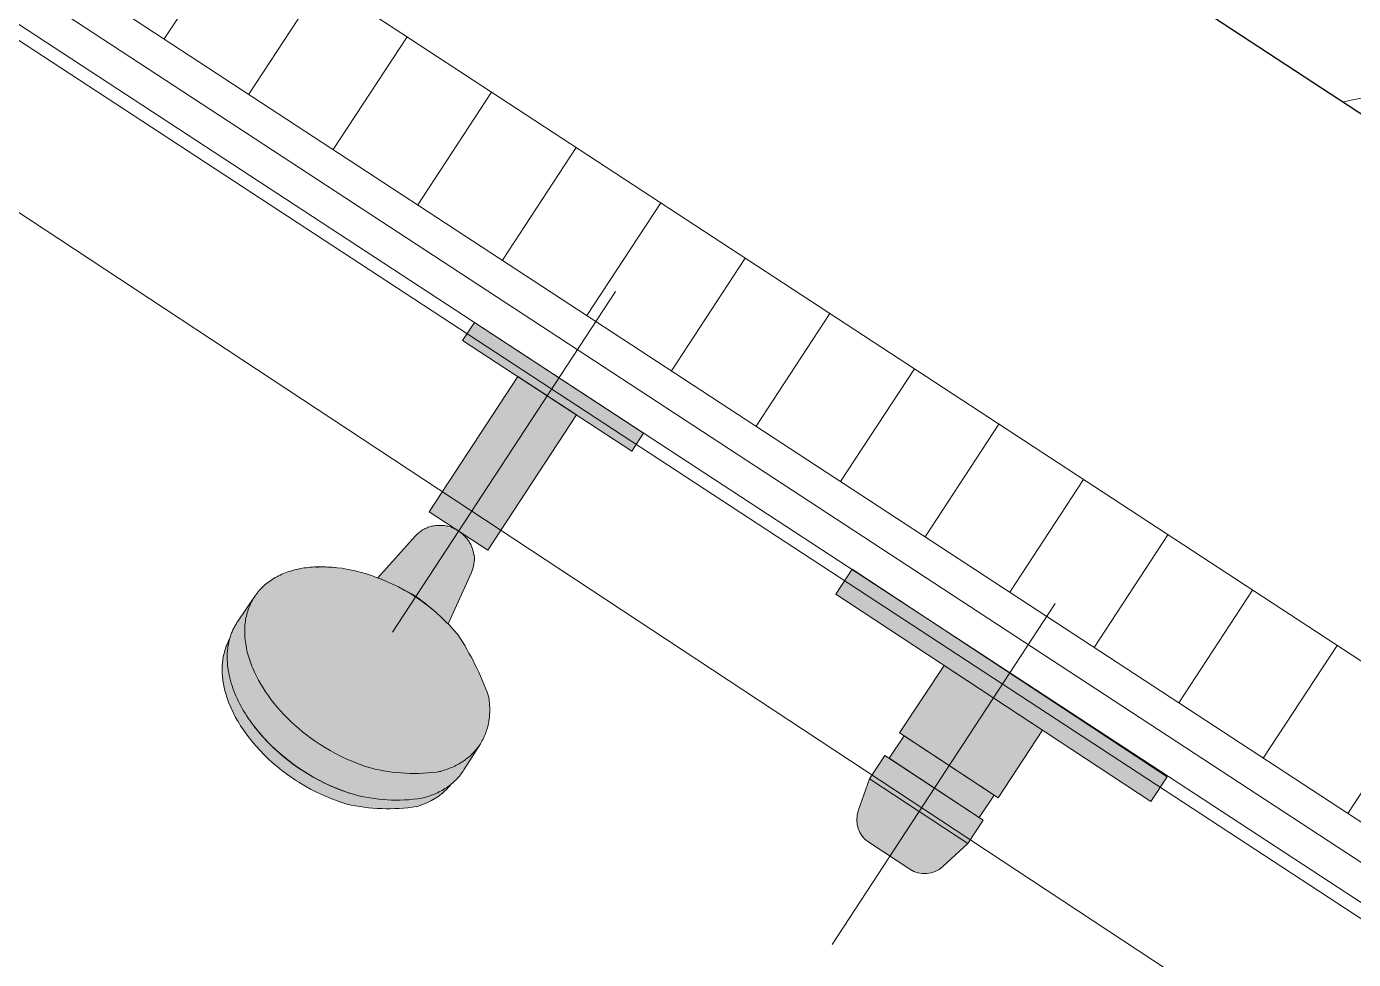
# Model space of a CAD drawing. Header units: metres. Extents: x 2696278.3 to 2696314, y 1245153.2 to 1245192.4.
# Drawn here: x 2696298.965 to 2696299.4575, y 1245167.8646 to 1245168.2109 of the extents above; entities that cross this region are included whole.
import ezdxf

# ---------------------------------------------------------------- set-up
doc = ezdxf.new("R2010")
doc.units = ezdxf.units.M
doc.set_wipeout_variables(frame=1)
doc.linetypes.add('Strichpunkt 3_1_1mm Achsen', pattern=[5, 3, -1, 0, -1])
doc.linetypes.add('Wipeout_Contour', pattern=[10000, 0, -10000])
for name, color, linetype in [('0_C22_Innenwandkonstruktion.3D', 7, 'Continuous'), ('0_C22_Innenwandkonstruktion.3D Bauteilschraffuren', 7, 'Continuous'), ('0_C22_Innenwandkonstruktion.3D Schichttrennlinien', 7, 'Continuous'), ('0_E33_Sonnenschutz.3D', 7, 'Continuous'), ('0_G20_Bodenbelag.3D', 7, 'Continuous'), ('1_R01_Raumstempel.V Kontur', 7, 'Continuous')]:
    doc.layers.add(name, color=color, linetype=linetype)

msp = doc.modelspace()

# ---------------------------------------------------------------- hatches: boundary and pattern name
at = {"linetype": 'Continuous', "lineweight": 13}
for points in [[(2696299.13120588, 1245168.101091038), (2696299.193963197, 1245168.060023799), (2696299.18958269, 1245168.053329684), (2696299.169081978, 1245168.066744975), (2696299.136228186, 1245168.016539122), (2696299.11447231, 1245168.03077577), (2696299.147326101, 1245168.080981623), (2696299.126825374, 1245168.094396923)], [(2696299.125350241, 1245168.023657444), (2696299.127342652, 1245168.022055851), (2696299.128734545, 1245168.020441782), (2696299.130527058, 1245168.016962457), (2696299.131144442, 1245168.014547184), (2696299.131057085, 1245168.011650072), (2696299.130258628, 1245168.008627981), (2696299.121458198, 1245167.989198678), (2696299.125085921, 1245167.9852006), (2696299.130874574, 1245167.975217805), (2696299.135117854, 1245167.965891216), (2696299.136548769, 1245167.961779484), (2696299.136761408, 1245167.9545188), (2696299.135695796, 1245167.949469605), (2696299.134151756, 1245167.945898662), (2696299.126687319, 1245167.934029786), (2696299.124125798, 1245167.931040974), (2696299.121651283, 1245167.92856402), (2696299.116931092, 1245167.924343682), (2696299.110851225, 1245167.921708471), (2696299.105559825, 1245167.920838666), (2696299.096264559, 1245167.920628934), (2696299.089399753, 1245167.921276186), (2696299.083921174, 1245167.922294276), (2696299.074438953, 1245167.925868135), (2696299.069307604, 1245167.928484483), (2696299.063027451, 1245167.932415415), (2696299.055683132, 1245167.93824731), (2696299.051206076, 1245167.942689829), (2696299.046525397, 1245167.94834727), (2696299.043483306, 1245167.952959049), (2696299.03959359, 1245167.961259463), (2696299.03799048, 1245167.967521234), (2696299.037751968, 1245167.974964094), (2696299.038894015, 1245167.980228281), (2696299.040325959, 1245167.983463159), (2696299.041609291, 1245167.986980153), (2696299.049467832, 1245167.999030475), (2696299.054091713, 1245168.004174502), (2696299.058514053, 1245168.007015136), (2696299.064401745, 1245168.00920937), (2696299.071081968, 1245168.010287523), (2696299.079014375, 1245168.010148163), (2696299.087945513, 1245168.008630962), (2696299.095331727, 1245168.006295363), (2696299.109920239, 1245168.022444296), (2696299.114109707, 1245168.025046805), (2696299.119242026, 1245168.025738609), (2696299.124597388, 1245168.024118699)], [(2696299.265368358, 1245168.000262725), (2696299.271420847, 1245168.009447896), (2696299.388338915, 1245167.932405741), (2696299.382286425, 1245167.92322057)], [(2696299.342102538, 1245167.949699397), (2696299.305552245, 1245167.973783898), (2696299.289045455, 1245167.948733431), (2696299.325595748, 1245167.92464893)], [(2696299.324116108, 1245167.925623925), (2696299.290715486, 1245167.947632978), (2696299.285213223, 1245167.939282823), (2696299.318613845, 1245167.91727377)], [(2696299.283543192, 1245167.940383276), (2696299.320093485, 1245167.916298774), (2696299.314372769, 1245167.907617098), (2696299.277822476, 1245167.931701599)], [(2696299.292794418, 1245167.898114081), (2696299.277602903, 1245167.908124399, -0.3435139906196012), (2696299.27366231, 1245167.919765824), (2696299.277822476, 1245167.931701599), (2696299.314372769, 1245167.907617098), (2696299.305046238, 1245167.899085654, -0.3435139906195936)]]:
    msp.add_hatch(color=255, dxfattribs=at).paths.add_polyline_path(points)
at = {"linetype": 'Continuous', "lineweight": 0}
msp.add_hatch(color=255, dxfattribs=at).paths.add_polyline_path([(2696299.136690055, 1245167.953899205), (2696299.136613804, 1245167.953345859), (2696299.136519107, 1245167.952762379), (2696299.136415054, 1245167.952205811), (2696299.136297852, 1245167.951651885), (2696299.136167475, 1245167.951100905), (2696299.136023664, 1245167.950553257), (2696299.135866471, 1245167.950009377), (2696299.135695798, 1245167.949469603), (2696299.135511505, 1245167.948934373), (2696299.135313536, 1245167.948403998), (2696299.135106986, 1245167.947891394), (2696299.134887434, 1245167.947384176), (2696299.134654969, 1245167.946882737), (2696299.134409717, 1245167.946387447), (2696299.13415176, 1245167.945898662, 0.09730905913681812)])

# ---------------------------------------------------------------- linework, layer by layer
at = {"color": 7, "linetype": 'Continuous', "lineweight": 13}
for p, q in [((2696299.136228177, 1245168.016539122), (2696299.114472305, 1245168.030775766)), ((2696299.112965671, 1245168.024564686), (2696299.112596309, 1245168.024377667)), ((2696299.113341324, 1245168.024738675), (2696299.112965671, 1245168.024564686)), ((2696299.113722837, 1245168.024899404), (2696299.113341324, 1245168.024738675)), ((2696299.114109707, 1245168.025046805), (2696299.113722837, 1245168.024899404)), ((2696299.114501517, 1245168.025180583), (2696299.114109707, 1245168.025046805)), ((2696299.114897714, 1245168.025300589), (2696299.114501517, 1245168.025180583)), ((2696299.115289065, 1245168.02540486), (2696299.114897714, 1245168.025300589)), ((2696299.115683569, 1245168.025496336), (2696299.115289065, 1245168.02540486)), ((2696299.116080857, 1245168.025574976), (2696299.115683569, 1245168.025496336)), ((2696299.116480484, 1245168.025640616), (2696299.116080857, 1245168.025574976)), ((2696299.116882041, 1245168.025693241), (2696299.116480484, 1245168.025640616)), ((2696299.117285067, 1245168.025732754), (2696299.116882041, 1245168.025693241)), ((2696299.117689194, 1245168.025759112), (2696299.117285067, 1245168.025732754)), ((2696299.118206944, 1245168.025765794), (2696299.117689194, 1245168.025759112)), ((2696299.118724678, 1245168.025758917), (2696299.118206944, 1245168.025765794)), ((2696299.119242014, 1245168.025738503), (2696299.118724678, 1245168.025758917)), ((2696299.119242026, 1245168.025738609), (2696299.119661596, 1245168.025698765)), ((2696299.119661596, 1245168.025698765), (2696299.12007975, 1245168.025645826)), ((2696299.12007975, 1245168.025645826), (2696299.120495999, 1245168.025579824)), ((2696299.120495999, 1245168.025579824), (2696299.120909961, 1245168.025500784)), ((2696299.120909961, 1245168.025500784), (2696299.121321293, 1245168.025408874)), ((2696299.121321293, 1245168.025408874), (2696299.121748768, 1245168.025298338)), ((2696299.121748768, 1245168.025298338), (2696299.12217214, 1245168.025172942)), ((2696299.12217214, 1245168.025172942), (2696299.122590854, 1245168.02503288)), ((2696299.122590854, 1245168.02503288), (2696299.123004435, 1245168.024878292)), ((2696299.123004435, 1245168.024878292), (2696299.123412367, 1245168.024709346)), ((2696299.123412367, 1245168.024709346), (2696299.123814187, 1245168.024526288)), ((2696299.109343524, 1245168.021850347), (2696299.095331727, 1245168.006295363)), ((2696299.109626712, 1245168.022152351), (2696299.109343524, 1245168.021850347)), ((2696299.109920239, 1245168.022444296), (2696299.109626712, 1245168.022152351)), ((2696299.110223803, 1245168.022725812), (2696299.109920239, 1245168.022444296)), ((2696299.110536986, 1245168.022996605), (2696299.110223803, 1245168.022725812)), ((2696299.110859396, 1245168.023256251), (2696299.110536986, 1245168.022996605)), ((2696299.111190706, 1245168.023504508), (2696299.110859396, 1245168.023256251)), ((2696299.111530456, 1245168.02374111), (2696299.111190706, 1245168.023504508)), ((2696299.111878256, 1245168.023965631), (2696299.111530456, 1245168.02374111)), ((2696299.112233684, 1245168.02417795), (2696299.111878256, 1245168.023965631)), ((2696299.112596309, 1245168.024377667), (2696299.112233684, 1245168.02417795)), ((2696299.123814187, 1245168.024526288), (2696299.12420934, 1245168.02432931)), ((2696299.12420934, 1245168.02432931), (2696299.124597388, 1245168.024118699)), ((2696299.124597388, 1245168.024118699), (2696299.124977817, 1245168.023894622)), ((2696299.124977817, 1245168.023894622), (2696299.125350241, 1245168.023657444)), ((2696299.125350241, 1245168.023657444), (2696299.125703849, 1245168.023418497)), ((2696299.125703849, 1245168.023418497), (2696299.126049269, 1245168.023167991)), ((2696299.126049269, 1245168.023167991), (2696299.126386246, 1245168.022906145)), ((2696299.126386246, 1245168.022906145), (2696299.126714397, 1245168.022633326)), ((2696299.126714397, 1245168.022633326), (2696299.127033297, 1245168.022349756)), ((2696299.127033297, 1245168.022349756), (2696299.127342652, 1245168.022055851)), ((2696299.127342652, 1245168.022055851), (2696299.127642106, 1245168.021751847)), ((2696299.127642106, 1245168.021751847), (2696299.127931352, 1245168.021438058)), ((2696299.127931352, 1245168.021438058), (2696299.128210031, 1245168.021114888)), ((2696299.128210031, 1245168.021114888), (2696299.128477864, 1245168.020782692)), ((2696299.128477864, 1245168.020782692), (2696299.128734545, 1245168.020441782)), ((2696299.128734545, 1245168.020441782), (2696299.128979845, 1245168.020092592)), ((2696299.128979845, 1245168.020092592), (2696299.12921342, 1245168.019735462)), ((2696299.12921342, 1245168.019735462), (2696299.129435082, 1245168.019370797)), ((2696299.129435082, 1245168.019370797), (2696299.129644509, 1245168.018998978)), ((2696299.129644509, 1245168.018998978), (2696299.129841503, 1245168.018620478)), ((2696299.129841503, 1245168.018620478), (2696299.130025887, 1245168.018235637)), ((2696299.130025887, 1245168.018235637), (2696299.130197436, 1245168.017844888)), ((2696299.130197436, 1245168.017844888), (2696299.130290946, 1245168.017628582)), ((2696299.130290946, 1245168.017628582), (2696299.130377129, 1245168.017409235)), ((2696299.130377129, 1245168.017409235), (2696299.130455864, 1245168.017187097)), ((2696299.130455864, 1245168.017187097), (2696299.130527058, 1245168.016962457)), ((2696299.130527058, 1245168.016962457), (2696299.130647867, 1245168.016577204)), ((2696299.130647867, 1245168.016577204), (2696299.130755873, 1245168.016188178)), ((2696299.130755873, 1245168.016188178), (2696299.130851021, 1245168.015795813)), ((2696299.130851021, 1245168.015795813), (2696299.130933122, 1245168.015400518)), ((2696299.130933122, 1245168.015400518), (2696299.131002159, 1245168.015002699)), ((2696299.131002159, 1245168.015002699), (2696299.131054493, 1245168.0148524)), ((2696299.131054493, 1245168.0148524), (2696299.131101938, 1245168.014700532)), ((2696299.067263025, 1245168.009824968), (2696299.066506016, 1245168.009686142)), ((2696299.06802278, 1245168.00994786), (2696299.067263025, 1245168.009824968)), ((2696299.068784855, 1245168.01005521), (2696299.06802278, 1245168.00994786)), ((2696299.069548931, 1245168.010147396), (2696299.068784855, 1245168.01005521)), ((2696299.070314741, 1245168.010224708), (2696299.069548931, 1245168.010147396)), ((2696299.071081968, 1245168.010287523), (2696299.070314741, 1245168.010224708)), ((2696299.071850224, 1245168.010336208), (2696299.071081968, 1245168.010287523)), ((2696299.072619138, 1245168.010371063), (2696299.071850224, 1245168.010336208)), ((2696299.072600998, 1245168.01026586), (2696299.073427189, 1245168.010302694)), ((2696299.073474017, 1245168.010393951), (2696299.072619138, 1245168.010371063)), ((2696299.073427189, 1245168.010302694), (2696299.074254031, 1245168.010323602)), ((2696299.074329128, 1245168.010400619), (2696299.073474017, 1245168.010393951)), ((2696299.074254031, 1245168.010323602), (2696299.075081124, 1245168.010329017)), ((2696299.075184189, 1245168.010391422), (2696299.074329128, 1245168.010400619)), ((2696299.075081124, 1245168.010329017), (2696299.075908215, 1245168.01031933)), ((2696299.076039001, 1245168.010366661), (2696299.075184189, 1245168.010391422)), ((2696299.075908215, 1245168.01031933), (2696299.076734969, 1245168.010294987)), ((2696299.077746693, 1245168.010272016), (2696299.076039001, 1245168.010366661)), ((2696299.076734969, 1245168.010294987), (2696299.077615239, 1245168.01025334)), ((2696299.077615239, 1245168.01025334), (2696299.07849459, 1245168.010195885)), ((2696299.079450239, 1245168.010119673), (2696299.077746693, 1245168.010272016)), ((2696299.07849459, 1245168.010195885), (2696299.080249563, 1245168.010034758)), ((2696299.079615471, 1245168.010102164), (2696299.079450239, 1245168.010119673)), ((2696299.080249563, 1245168.010034758), (2696299.081998139, 1245168.009814227)), ((2696299.081998139, 1245168.009814227), (2696299.083738701, 1245168.009536939)), ((2696299.130759207, 1245168.010112222), (2696299.130652773, 1245168.009735092)), ((2696299.130852948, 1245168.010492774), (2696299.130759207, 1245168.010112222)), ((2696299.13093391, 1245168.010876182), (2696299.130852948, 1245168.010492774)), ((2696299.131001989, 1245168.011262116), (2696299.13093391, 1245168.010876182)), ((2696299.131057085, 1245168.011650072), (2696299.131001989, 1245168.011262116)), ((2696299.13109916, 1245168.012039736), (2696299.131057085, 1245168.011650072)), ((2696299.131128167, 1245168.012430514), (2696299.13109916, 1245168.012039736)), ((2696299.131101938, 1245168.014700532), (2696299.131144442, 1245168.014547184)), ((2696299.131195448, 1245168.012820433), (2696299.131128167, 1245168.012430514)), ((2696299.131144442, 1245168.014547184), (2696299.131181936, 1245168.014392516)), ((2696299.131181936, 1245168.014392516), (2696299.131214445, 1245168.014236738)), ((2696299.13125063, 1245168.013212251), (2696299.131195448, 1245168.012820433)), ((2696299.131214445, 1245168.014236738), (2696299.131241903, 1245168.014080007)), ((2696299.131241903, 1245168.014080007), (2696299.131264281, 1245168.013922456)), ((2696299.131293688, 1245168.013605587), (2696299.13125063, 1245168.013212251)), ((2696299.131264281, 1245168.013922456), (2696299.131281552, 1245168.013764215)), ((2696299.131281552, 1245168.013764215), (2696299.131293688, 1245168.013605587)), ((2696299.055111248, 1245168.004954412), (2696299.054596123, 1245168.004571454)), ((2696299.055636547, 1245168.005323331), (2696299.055111248, 1245168.004954412)), ((2696299.056171467, 1245168.005678061), (2696299.055636547, 1245168.005323331)), ((2696299.056743575, 1245168.006035653), (2696299.056171467, 1245168.005678061)), ((2696299.057325028, 1245168.006377591), (2696299.056743575, 1245168.006035653)), ((2696299.057915416, 1245168.00670403), (2696299.057325028, 1245168.006377591)), ((2696299.058514053, 1245168.007015136), (2696299.057915416, 1245168.00670403)), ((2696299.059120447, 1245168.007311115), (2696299.058514053, 1245168.007015136)), ((2696299.059733968, 1245168.007592041), (2696299.059120447, 1245168.007311115)), ((2696299.060354165, 1245168.007858094), (2696299.059733968, 1245168.007592041)), ((2696299.060980418, 1245168.008109454), (2696299.060354165, 1245168.007858094)), ((2696299.061654024, 1245168.008361337), (2696299.060980418, 1245168.008109454)), ((2696299.062333397, 1245168.008596956), (2696299.061654024, 1245168.008361337)), ((2696299.063018084, 1245168.008816664), (2696299.062333397, 1245168.008596956)), ((2696299.063707727, 1245168.009020694), (2696299.063018084, 1245168.008816664)), ((2696299.064401745, 1245168.00920937), (2696299.063707727, 1245168.009020694)), ((2696299.065099806, 1245168.009382967), (2696299.064401745, 1245168.00920937)), ((2696299.065801367, 1245168.009541782), (2696299.065099806, 1245168.009382967)), ((2696299.066506016, 1245168.009686142), (2696299.065801367, 1245168.009541782)), ((2696299.083738701, 1245168.009536939), (2696299.085613969, 1245168.009175363)), ((2696299.085613969, 1245168.009175363), (2696299.087476449, 1245168.008752944)), ((2696299.087476449, 1245168.008752944), (2696299.089324919, 1245168.008272242)), ((2696299.089324919, 1245168.008272242), (2696299.091158117, 1245168.007736013)), ((2696299.091158117, 1245168.007736013), (2696299.093047365, 1245168.007121886)), ((2696299.093047365, 1245168.007121886), (2696299.094917573, 1245168.006452199)), ((2696299.094917573, 1245168.006452199), (2696299.096767647, 1245168.005728578)), ((2696299.096767647, 1245168.005728578), (2696299.098596503, 1245168.004952752)), ((2696299.098596503, 1245168.004952752), (2696299.100826611, 1245168.003957165)), ((2696299.121458198, 1245167.989198678), (2696299.130102584, 1245168.008266055)), ((2696299.129981585, 1245168.008009569), (2696299.129854071, 1245168.007753712)), ((2696299.130102814, 1245168.008268403), (2696299.129981585, 1245168.008009569)), ((2696299.130258628, 1245168.008627981), (2696299.130102814, 1245168.008268403)), ((2696299.130402355, 1245168.008992516), (2696299.130258628, 1245168.008627981)), ((2696299.130533775, 1245168.009361755), (2696299.130402355, 1245168.008992516)), ((2696299.130652773, 1245168.009735092), (2696299.130533775, 1245168.009361755)), ((2696299.050173881, 1245168.000063273), (2696299.049813183, 1245167.999552066)), ((2696299.050549445, 1245168.000563618), (2696299.050173881, 1245168.000063273)), ((2696299.050939519, 1245168.00105282), (2696299.050549445, 1245168.000563618)), ((2696299.051343726, 1245168.00153039), (2696299.050939519, 1245168.00105282)), ((2696299.051761622, 1245168.001995992), (2696299.051343726, 1245168.00153039)), ((2696299.052192853, 1245168.002449178), (2696299.051761622, 1245168.001995992)), ((2696299.052648606, 1245168.002900966), (2696299.052192853, 1245168.002449178)), ((2696299.053117388, 1245168.003339174), (2696299.052648606, 1245168.002900966)), ((2696299.053598608, 1245168.003763679), (2696299.053117388, 1245168.003339174)), ((2696299.054091713, 1245168.004174502), (2696299.053598608, 1245168.003763679)), ((2696299.054596123, 1245168.004571454), (2696299.054091713, 1245168.004174502)), ((2696299.100826611, 1245168.003957165), (2696299.103022688, 1245168.002888575)), ((2696299.104628537, 1245168.002100274), (2696299.102966216, 1245168.002909518)), ((2696299.103022688, 1245168.002888575), (2696299.105182351, 1245168.001748201)), ((2696299.106261608, 1245168.001233577), (2696299.104628537, 1245168.002100274)), ((2696299.105182351, 1245168.001748201), (2696299.107303258, 1245168.000537236)), ((2696299.107863458, 1245168.000310492), (2696299.106261608, 1245168.001233577)), ((2696299.107303258, 1245168.000537236), (2696299.109383038, 1245167.999257002)), ((2696299.109432179, 1245167.999332097), (2696299.107863458, 1245168.000310492)), ((2696299.04330291, 1245167.989967997), (2696299.049769873, 1245167.999488485)), ((2696299.047494228, 1245167.995107284), (2696299.047278486, 1245167.994516435)), ((2696299.047726706, 1245167.995691779), (2696299.047494228, 1245167.995107284)), ((2696299.047975938, 1245167.996269341), (2696299.047726706, 1245167.995691779)), ((2696299.048241787, 1245167.996839324), (2696299.047975938, 1245167.996269341)), ((2696299.048524161, 1245167.997401331), (2696299.048241787, 1245167.996839324)), ((2696299.048823002, 1245167.997954663), (2696299.048524161, 1245167.997401331)), ((2696299.049138208, 1245167.998498819), (2696299.048823002, 1245167.997954663)), ((2696299.049467832, 1245167.999030475), (2696299.049138208, 1245167.998498819)), ((2696299.049813183, 1245167.999552066), (2696299.049467832, 1245167.999030475)), ((2696299.109383038, 1245167.999257002), (2696299.111388718, 1245167.997863444)), ((2696299.110660657, 1245167.998496635), (2696299.109432179, 1245167.999332097)), ((2696299.11186504, 1245167.997626694), (2696299.110660657, 1245167.998496635)), ((2696299.111388718, 1245167.997863444), (2696299.113347413, 1245167.996404679)), ((2696299.113044305, 1245167.996723055), (2696299.11186504, 1245167.997626694)), ((2696299.114197525, 1245167.995786382), (2696299.113044305, 1245167.996723055)), ((2696299.113347413, 1245167.996404679), (2696299.115257028, 1245167.994882192)), ((2696299.115323744, 1245167.99481747), (2696299.114197525, 1245167.995786382)), ((2696299.046216419, 1245167.990114279), (2696299.046132761, 1245167.989468453)), ((2696299.046316846, 1245167.990757706), (2696299.046216419, 1245167.990114279)), ((2696299.046434402, 1245167.991398156), (2696299.046316846, 1245167.990757706)), ((2696299.046569224, 1245167.992035144), (2696299.046434402, 1245167.991398156)), ((2696299.046721566, 1245167.992668104), (2696299.046569224, 1245167.992035144)), ((2696299.046891619, 1245167.993296459), (2696299.046721566, 1245167.992668104)), ((2696299.047079648, 1245167.993919749), (2696299.046891619, 1245167.993296459)), ((2696299.047278486, 1245167.994516435), (2696299.047079648, 1245167.993919749)), ((2696299.115257028, 1245167.994882192), (2696299.117115519, 1245167.993297718)), ((2696299.117115519, 1245167.993297718), (2696299.11892083, 1245167.991652885)), ((2696299.11892083, 1245167.991652885), (2696299.120540445, 1245167.990116282)), ((2696299.120540445, 1245167.990116282), (2696299.122108931, 1245167.988527574)), ((2696299.040829229, 1245167.985070378), (2696299.04097086, 1245167.985458087)), ((2696299.04097086, 1245167.985458087), (2696299.041119657, 1245167.985843037)), ((2696299.041119657, 1245167.985843037), (2696299.0412757, 1245167.986225177)), ((2696299.0412757, 1245167.986225177), (2696299.041438871, 1245167.986604241)), ((2696299.041438871, 1245167.986604241), (2696299.041609291, 1245167.986980153)), ((2696299.041609291, 1245167.986980153), (2696299.041786828, 1245167.987352712)), ((2696299.041786828, 1245167.987352712), (2696299.041955829, 1245167.987691056)), ((2696299.041955829, 1245167.987691056), (2696299.04213076, 1245167.988026315)), ((2696299.04213076, 1245167.988026315), (2696299.042311634, 1245167.988358423)), ((2696299.042311634, 1245167.988358423), (2696299.04249836, 1245167.988687326)), ((2696299.04249836, 1245167.988687326), (2696299.042690913, 1245167.989012813)), ((2696299.042690913, 1245167.989012813), (2696299.042889202, 1245167.989334831)), ((2696299.042889202, 1245167.989334831), (2696299.043093253, 1245167.989653248)), ((2696299.043093253, 1245167.989653248), (2696299.04330291, 1245167.989967997)), ((2696299.04596001, 1245167.986758489), (2696299.045959535, 1245167.986069982)), ((2696299.045959535, 1245167.986069982), (2696299.045975727, 1245167.985381525)), ((2696299.045977631, 1245167.987446734), (2696299.04596001, 1245167.986758489)), ((2696299.045975727, 1245167.985381525), (2696299.046008242, 1245167.984693629)), ((2696299.046012731, 1245167.988134273), (2696299.045977631, 1245167.987446734)), ((2696299.0460658, 1245167.988820726), (2696299.046012731, 1245167.988134273)), ((2696299.046132761, 1245167.989468453), (2696299.0460658, 1245167.988820726)), ((2696299.122108931, 1245167.988527574), (2696299.12362464, 1245167.986888408)), ((2696299.12362464, 1245167.986888408), (2696299.125085921, 1245167.9852006)), ((2696299.038894015, 1245167.980228281), (2696299.039138563, 1245167.980892997)), ((2696299.039138563, 1245167.980892997), (2696299.039404316, 1245167.981549512)), ((2696299.039404316, 1245167.981549512), (2696299.039691005, 1245167.982197155)), ((2696299.039669672, 1245167.980137392), (2696299.03972801, 1245167.980569955)), ((2696299.039691005, 1245167.982197155), (2696299.039998319, 1245167.982835275)), ((2696299.03972801, 1245167.980569955), (2696299.039793934, 1245167.981001357)), ((2696299.039793934, 1245167.981001357), (2696299.039943327, 1245167.981832752)), ((2696299.039943327, 1245167.981832752), (2696299.040028919, 1245167.982246402)), ((2696299.039998319, 1245167.982835275), (2696299.040325959, 1245167.983463159)), ((2696299.040028919, 1245167.982246402), (2696299.040121785, 1245167.982658414)), ((2696299.040121785, 1245167.982658414), (2696299.040222085, 1245167.983068684)), ((2696299.040222085, 1245167.983068684), (2696299.04032978, 1245167.983477067)), ((2696299.04032978, 1245167.983477067), (2696299.040444912, 1245167.983883366)), ((2696299.040444912, 1245167.983883366), (2696299.0405676, 1245167.984287503)), ((2696299.0405676, 1245167.984287503), (2696299.040694813, 1245167.984680162)), ((2696299.040694813, 1245167.984680162), (2696299.040829229, 1245167.985070378)), ((2696299.046008242, 1245167.984693629), (2696299.046056588, 1245167.984006673)), ((2696299.046056588, 1245167.984006673), (2696299.046120419, 1245167.983320995)), ((2696299.046120419, 1245167.983320995), (2696299.046210948, 1245167.982545797)), ((2696299.046210948, 1245167.982545797), (2696299.046320273, 1245167.981773118)), ((2696299.046320273, 1245167.981773118), (2696299.046447824, 1245167.981003217)), ((2696299.046447824, 1245167.981003217), (2696299.046593098, 1245167.980236367)), ((2696299.046593098, 1245167.980236367), (2696299.04675554, 1245167.979472931)), ((2696299.037692398, 1245167.974451008), (2696299.037884653, 1245167.976106919)), ((2696299.037884653, 1245167.976106919), (2696299.037997451, 1245167.976806124)), ((2696299.037997451, 1245167.976806124), (2696299.038132657, 1245167.977501397)), ((2696299.038132657, 1245167.977501397), (2696299.038290068, 1245167.978191906)), ((2696299.038290068, 1245167.978191906), (2696299.038469569, 1245167.978877043)), ((2696299.038469569, 1245167.978877043), (2696299.038670971, 1245167.979556081)), ((2696299.038670971, 1245167.979556081), (2696299.038894015, 1245167.980228281)), ((2696299.039464423, 1245167.976619013), (2696299.039473325, 1245167.97752707)), ((2696299.039484588, 1245167.975711125), (2696299.039464423, 1245167.976619013)), ((2696299.039473325, 1245167.97752707), (2696299.039510128, 1245167.978399155)), ((2696299.039533023, 1245167.97480427), (2696299.039484588, 1245167.975711125)), ((2696299.039510128, 1245167.978399155), (2696299.039575301, 1245167.979269651)), ((2696299.039575301, 1245167.979269651), (2696299.039669672, 1245167.980137392)), ((2696299.04675554, 1245167.979472931), (2696299.046934619, 1245167.978713143)), ((2696299.046934619, 1245167.978713143), (2696299.047129767, 1245167.977957261)), ((2696299.047129767, 1245167.977957261), (2696299.047340468, 1245167.977205624)), ((2696299.047340468, 1245167.977205624), (2696299.047568942, 1245167.976449566)), ((2696299.047568942, 1245167.976449566), (2696299.047812371, 1245167.975698313)), ((2696299.047812371, 1245167.975698313), (2696299.048070306, 1245167.974951876)), ((2696299.037600776, 1245167.972533195), (2696299.03761359, 1245167.973173316)), ((2696299.037603512, 1245167.971892891), (2696299.037600776, 1245167.972533195)), ((2696299.0376195, 1245167.971277697), (2696299.037603512, 1245167.971892891)), ((2696299.03761359, 1245167.973173316), (2696299.037643607, 1245167.973812741)), ((2696299.037648201, 1245167.970662927), (2696299.0376195, 1245167.971277697)), ((2696299.037643607, 1245167.973812741), (2696299.037692398, 1245167.974451008)), ((2696299.037689465, 1245167.970048964), (2696299.037648201, 1245167.970662927)), ((2696299.039608719, 1245167.973899164), (2696299.039533023, 1245167.97480427)), ((2696299.039716004, 1245167.972956694), (2696299.039608719, 1245167.973899164)), ((2696299.03985101, 1245167.972017716), (2696299.039716004, 1245167.972956694)), ((2696299.04001269, 1245167.971082971), (2696299.03985101, 1245167.972017716)), ((2696299.040199918, 1245167.970153084), (2696299.04001269, 1245167.971082971)), ((2696299.048070306, 1245167.974951876), (2696299.048342299, 1245167.974210435)), ((2696299.048342299, 1245167.974210435), (2696299.048627886, 1245167.973474064)), ((2696299.048627886, 1245167.973474064), (2696299.04892675, 1245167.972742973)), ((2696299.04892675, 1245167.972742973), (2696299.049562383, 1245167.971296808)), ((2696299.049562383, 1245167.971296808), (2696299.050290631, 1245167.969783678)), ((2696299.037743187, 1245167.969435991), (2696299.037689465, 1245167.970048964)), ((2696299.037812556, 1245167.968796085), (2696299.037743187, 1245167.969435991)), ((2696299.037895075, 1245167.968157794), (2696299.037812556, 1245167.968796085)), ((2696299.03799048, 1245167.967521234), (2696299.037895075, 1245167.968157794)), ((2696299.038098373, 1245167.966886665), (2696299.03799048, 1245167.967521234)), ((2696299.038218449, 1245167.966254229), (2696299.038098373, 1245167.966886665)), ((2696299.038350418, 1245167.965624176), (2696299.038218449, 1245167.966254229)), ((2696299.038493947, 1245167.964996605), (2696299.038350418, 1245167.965624176)), ((2696299.04042705, 1245167.969165743), (2696299.040199918, 1245167.970153084)), ((2696299.040681151, 1245167.968185169), (2696299.04042705, 1245167.969165743)), ((2696299.040961229, 1245167.967211669), (2696299.040681151, 1245167.968185169)), ((2696299.041266319, 1245167.966245591), (2696299.040961229, 1245167.967211669)), ((2696299.041595497, 1245167.965287256), (2696299.041266319, 1245167.966245591)), ((2696299.050290631, 1245167.969783678), (2696299.051069945, 1245167.96829618)), ((2696299.051069945, 1245167.96829618), (2696299.051897448, 1245167.966834776)), ((2696299.051897448, 1245167.966834776), (2696299.052770238, 1245167.96539989)), ((2696299.038648655, 1245167.964371714), (2696299.038493947, 1245167.964996605)), ((2696299.038838475, 1245167.963662525), (2696299.038648655, 1245167.964371714)), ((2696299.039042046, 1245167.96295717), (2696299.038838475, 1245167.963662525)), ((2696299.039259024, 1245167.962255818), (2696299.039042046, 1245167.96295717)), ((2696299.039488946, 1245167.961558542), (2696299.039259024, 1245167.962255818)), ((2696299.039731442, 1245167.960865472), (2696299.039488946, 1245167.961558542)), ((2696299.039986143, 1245167.960176735), (2696299.039731442, 1245167.960865472)), ((2696299.041947732, 1245167.964336998), (2696299.041595497, 1245167.965287256)), ((2696299.042322098, 1245167.963395139), (2696299.041947732, 1245167.964336998)), ((2696299.042717631, 1245167.962462026), (2696299.042322098, 1245167.963395139)), ((2696299.043142696, 1245167.961517821), (2696299.042717631, 1245167.962462026)), ((2696299.043588184, 1245167.960583132), (2696299.043142696, 1245167.961517821)), ((2696299.044053327, 1245167.959658178), (2696299.043588184, 1245167.960583132)), ((2696299.052770238, 1245167.96539989), (2696299.053735207, 1245167.963918197)), ((2696299.053735207, 1245167.963918197), (2696299.054744827, 1245167.96246656)), ((2696299.054744827, 1245167.96246656), (2696299.055796815, 1245167.961045224)), ((2696299.055796815, 1245167.961045224), (2696299.056888747, 1245167.9596543)), ((2696299.136548769, 1245167.961779484), (2696299.13645069, 1245167.962389746)), ((2696299.136635346, 1245167.961167437), (2696299.136548769, 1245167.961779484)), ((2696299.13671013, 1245167.960553853), (2696299.136635346, 1245167.961167437)), ((2696299.136772907, 1245167.959938928), (2696299.13671013, 1245167.960553853)), ((2696299.040530403, 1245167.95881262), (2696299.039986143, 1245167.960176735)), ((2696299.041134796, 1245167.957432376), (2696299.040530403, 1245167.95881262)), ((2696299.041784261, 1245167.956072943), (2696299.041134796, 1245167.957432376)), ((2696299.042477826, 1245167.954735523), (2696299.041784261, 1245167.956072943)), ((2696299.044537548, 1245167.958742941), (2696299.044053327, 1245167.959658178)), ((2696299.045040117, 1245167.957837612), (2696299.044537548, 1245167.958742941)), ((2696299.045560378, 1245167.956942224), (2696299.045040117, 1245167.957837612)), ((2696299.046097617, 1245167.956056905), (2696299.045560378, 1245167.956942224)), ((2696299.046651161, 1245167.955181752), (2696299.046097617, 1245167.956056905)), ((2696299.056888747, 1245167.9596543), (2696299.058065098, 1245167.958239417)), ((2696299.058065098, 1245167.958239417), (2696299.059280405, 1245167.956857863)), ((2696299.059280405, 1245167.956857863), (2696299.060532757, 1245167.955509753)), ((2696299.136823321, 1245167.959322895), (2696299.136772907, 1245167.959938928)), ((2696299.136814812, 1245167.955107549), (2696299.136854872, 1245167.955697421)), ((2696299.136861119, 1245167.958705977), (2696299.136823321, 1245167.959322895)), ((2696299.136854872, 1245167.955697421), (2696299.136881866, 1245167.956288065)), ((2696299.136885943, 1245167.958088407), (2696299.136861119, 1245167.958705977)), ((2696299.136881866, 1245167.956288065), (2696299.136896023, 1245167.956879218)), ((2696299.136897567, 1245167.957470448), (2696299.136885943, 1245167.958088407)), ((2696299.136896023, 1245167.956879218), (2696299.136897567, 1245167.957470448)), ((2696299.043214348, 1245167.95342132), (2696299.042477826, 1245167.954735523)), ((2696299.043483306, 1245167.952959049), (2696299.043214348, 1245167.95342132)), ((2696299.043982334, 1245167.952128996), (2696299.043483306, 1245167.952959049)), ((2696299.044441064, 1245167.951394581), (2696299.043982334, 1245167.952128996)), ((2696299.045337623, 1245167.950029249), (2696299.044441064, 1245167.951394581)), ((2696299.047294546, 1245167.954206589), (2696299.046651161, 1245167.955181752)), ((2696299.047957255, 1245167.953244558), (2696299.047294546, 1245167.954206589)), ((2696299.048638642, 1245167.952295627), (2696299.047957255, 1245167.953244558)), ((2696299.049001416, 1245167.951793995), (2696299.048147482, 1245167.952970073)), ((2696299.04933814, 1245167.951359883), (2696299.048638642, 1245167.952295627)), ((2696299.049882673, 1245167.950638588), (2696299.049001416, 1245167.951793995)), ((2696299.05005509, 1245167.95043736), (2696299.04933814, 1245167.951359883)), ((2696299.060532757, 1245167.955509753), (2696299.061820466, 1245167.954195284)), ((2696299.061820466, 1245167.954195284), (2696299.063178283, 1245167.952880017)), ((2696299.063178283, 1245167.952880017), (2696299.064570014, 1245167.951600698)), ((2696299.064570014, 1245167.951600698), (2696299.065994219, 1245167.950357643)), ((2696299.136023663, 1245167.950553261), (2696299.136167471, 1245167.951100905)), ((2696299.136167471, 1245167.951100905), (2696299.13629785, 1245167.951651888)), ((2696299.13629785, 1245167.951651888), (2696299.136415053, 1245167.952205814)), ((2696299.136415053, 1245167.952205814), (2696299.136519109, 1245167.952762382)), ((2696299.136519109, 1245167.952762382), (2696299.136613803, 1245167.953345857)), ((2696299.136613803, 1245167.953345857), (2696299.136694498, 1245167.953931452)), ((2696299.136694498, 1245167.953931452), (2696299.136761408, 1245167.9545188)), ((2696299.136761408, 1245167.9545188), (2696299.136814812, 1245167.955107549)), ((2696299.046272112, 1245167.948689515), (2696299.045337623, 1245167.950029249)), ((2696299.047243808, 1245167.947376533), (2696299.046272112, 1245167.948689515)), ((2696299.048627835, 1245167.945640601), (2696299.047243808, 1245167.947376533)), ((2696299.050790372, 1245167.949503806), (2696299.049882673, 1245167.950638588)), ((2696299.050788859, 1245167.949528131), (2696299.05005509, 1245167.95043736)), ((2696299.05153896, 1245167.948632232), (2696299.050788859, 1245167.949528131)), ((2696299.051723417, 1245167.948389796), (2696299.050790372, 1245167.949503806)), ((2696299.05230464, 1245167.947749644), (2696299.05153896, 1245167.948632232)), ((2696299.052680979, 1245167.947296593), (2696299.051723417, 1245167.948389796)), ((2696299.053121857, 1245167.946840654), (2696299.05230464, 1245167.947749644)), ((2696299.053661975, 1245167.946224277), (2696299.052680979, 1245167.947296593)), ((2696299.053955078, 1245167.945946402), (2696299.053121857, 1245167.946840654)), ((2696299.054665521, 1245167.945172975), (2696299.053661975, 1245167.946224277)), ((2696299.055667772, 1245167.944202292), (2696299.053955078, 1245167.945946402)), ((2696299.065994219, 1245167.950357643), (2696299.067449527, 1245167.949151012)), ((2696299.067449527, 1245167.949151012), (2696299.068954991, 1245167.947965498)), ((2696299.068954991, 1245167.947965498), (2696299.070489828, 1245167.946818277)), ((2696299.070489828, 1245167.946818277), (2696299.072052967, 1245167.945709882)), ((2696299.133881202, 1245167.945416754), (2696299.134151756, 1245167.945898662)), ((2696299.134151756, 1245167.945898662), (2696299.134409721, 1245167.946387446)), ((2696299.134409721, 1245167.946387446), (2696299.134654966, 1245167.946882736)), ((2696299.134654966, 1245167.946882736), (2696299.13488743, 1245167.947384175)), ((2696299.13488743, 1245167.947384175), (2696299.135106984, 1245167.947891395)), ((2696299.135106984, 1245167.947891395), (2696299.135313538, 1245167.948403998)), ((2696299.135313538, 1245167.948403998), (2696299.135511507, 1245167.94893437)), ((2696299.135511507, 1245167.94893437), (2696299.135695796, 1245167.949469605)), ((2696299.135695796, 1245167.949469605), (2696299.135866474, 1245167.950009376)), ((2696299.135866474, 1245167.950009376), (2696299.136023663, 1245167.950553261)), ((2696299.050065681, 1245167.943948996), (2696299.048627835, 1245167.945640601)), ((2696299.051556026, 1245167.942303433), (2696299.050065681, 1245167.943948996)), ((2696299.053097327, 1245167.940705545), (2696299.051556026, 1245167.942303433)), ((2696299.055690551, 1245167.944142702), (2696299.054665521, 1245167.945172975)), ((2696299.057439293, 1245167.942517797), (2696299.055667772, 1245167.944202292)), ((2696299.056776312, 1245167.943095739), (2696299.055690551, 1245167.944142702)), ((2696299.057883606, 1245167.942071705), (2696299.056776312, 1245167.943095739)), ((2696299.059266185, 1245167.940893363), (2696299.057439293, 1245167.942517797)), ((2696299.05901172, 1245167.941070724), (2696299.057883606, 1245167.942071705)), ((2696299.0601601, 1245167.940092989), (2696299.05901172, 1245167.941070724)), ((2696299.061189491, 1245167.93929384), (2696299.059266185, 1245167.940893363)), ((2696299.072052967, 1245167.945709882), (2696299.073643218, 1245167.944640748)), ((2696299.073643218, 1245167.944640748), (2696299.075623157, 1245167.943381904)), ((2696299.075623157, 1245167.943381904), (2696299.077642241, 1245167.942186868)), ((2696299.077642241, 1245167.942186868), (2696299.079698519, 1245167.941056916)), ((2696299.079698519, 1245167.941056916), (2696299.081789744, 1245167.939993122)), ((2696299.127326053, 1245167.93498479), (2696299.133461141, 1245167.944722167)), ((2696299.130119202, 1245167.940652418), (2696299.130523824, 1245167.941047673)), ((2696299.130523824, 1245167.941047673), (2696299.130909015, 1245167.941443777)), ((2696299.130909015, 1245167.941443777), (2696299.131283937, 1245167.94184961)), ((2696299.131283937, 1245167.94184961), (2696299.131648394, 1245167.94226496)), ((2696299.131648394, 1245167.94226496), (2696299.132002047, 1245167.94268948)), ((2696299.132002047, 1245167.94268948), (2696299.13234458, 1245167.943123038)), ((2696299.13234458, 1245167.943123038), (2696299.132675785, 1245167.943565314)), ((2696299.132675785, 1245167.943565314), (2696299.132995269, 1245167.944016055)), ((2696299.132995269, 1245167.944016055), (2696299.133302771, 1245167.944475034)), ((2696299.133302771, 1245167.944475034), (2696299.133598186, 1245167.944942093)), ((2696299.133598186, 1245167.944942093), (2696299.133881202, 1245167.945416754)), ((2696299.054688096, 1245167.939156875), (2696299.053097327, 1245167.940705545)), ((2696299.056326777, 1245167.937658952), (2696299.054688096, 1245167.939156875)), ((2696299.058011685, 1245167.936213276), (2696299.056326777, 1245167.937658952)), ((2696299.059741252, 1245167.93482127), (2696299.058011685, 1245167.936213276)), ((2696299.061328083, 1245167.939138706), (2696299.0601601, 1245167.940092989)), ((2696299.063164559, 1245167.93775867), (2696299.061189491, 1245167.93929384)), ((2696299.062514999, 1245167.938207974), (2696299.061328083, 1245167.939138706)), ((2696299.063720225, 1245167.937300973), (2696299.062514999, 1245167.938207974)), ((2696299.065188721, 1245167.936288804), (2696299.063164559, 1245167.93775867)), ((2696299.064943102, 1245167.936417907), (2696299.063720225, 1245167.937300973)), ((2696299.066192816, 1245167.935552254), (2696299.064943102, 1245167.936417907)), ((2696299.067259488, 1245167.9348853), (2696299.065188721, 1245167.936288804)), ((2696299.081789744, 1245167.939993122), (2696299.08391389, 1245167.938996641)), ((2696299.08391389, 1245167.938996641), (2696299.08606872, 1245167.938068483)), ((2696299.08606872, 1245167.938068483), (2696299.088252119, 1245167.937209577)), ((2696299.088252119, 1245167.937209577), (2696299.090461786, 1245167.936420748)), ((2696299.090461786, 1245167.936420748), (2696299.092695514, 1245167.935702873)), ((2696299.122296196, 1245167.935695155), (2696299.122878659, 1245167.935939117)), ((2696299.122878659, 1245167.935939117), (2696299.123418343, 1245167.936179049)), ((2696299.123418343, 1245167.936179049), (2696299.123952817, 1245167.936430454)), ((2696299.123952817, 1245167.936430454), (2696299.124481644, 1245167.936693446)), ((2696299.124481644, 1245167.936693446), (2696299.125004468, 1245167.936968088)), ((2696299.125004468, 1245167.936968088), (2696299.125520919, 1245167.937254509)), ((2696299.125520919, 1245167.937254509), (2696299.126030548, 1245167.937552717)), ((2696299.126030548, 1245167.937552717), (2696299.126533013, 1245167.937862882)), ((2696299.126533013, 1245167.937862882), (2696299.127027904, 1245167.938184986)), ((2696299.127027904, 1245167.938184986), (2696299.127494536, 1245167.938504858)), ((2696299.127494536, 1245167.938504858), (2696299.127953484, 1245167.938835721)), ((2696299.127953484, 1245167.938835721), (2696299.128404314, 1245167.939177517)), ((2696299.128404314, 1245167.939177517), (2696299.128846736, 1245167.939530151)), ((2696299.128846736, 1245167.939530151), (2696299.129280251, 1245167.939893555)), ((2696299.129280251, 1245167.939893555), (2696299.129704529, 1245167.940267658)), ((2696299.129704529, 1245167.940267658), (2696299.130119202, 1245167.940652418)), ((2696299.061513674, 1245167.933484342), (2696299.059741252, 1245167.93482127)), ((2696299.063327215, 1245167.932203742), (2696299.061513674, 1245167.933484342)), ((2696299.063622123, 1245167.932001334), (2696299.063327215, 1245167.932203742)), ((2696299.064422179, 1245167.931462632), (2696299.063622123, 1245167.932001334)), ((2696299.06524425, 1245167.930924515), (2696299.064422179, 1245167.931462632)), ((2696299.067459396, 1245167.934711504), (2696299.066192816, 1245167.935552254)), ((2696299.069239137, 1245167.933626532), (2696299.067259488, 1245167.9348853)), ((2696299.068742322, 1245167.933895997), (2696299.067459396, 1245167.934711504)), ((2696299.070041172, 1245167.933106124), (2696299.068742322, 1245167.933895997)), ((2696299.071257787, 1245167.932431269), (2696299.069239137, 1245167.933626532)), ((2696299.071355453, 1245167.932342263), (2696299.070041172, 1245167.933106124)), ((2696299.073313425, 1245167.931300771), (2696299.071257787, 1245167.932431269)), ((2696299.072684753, 1245167.931604911), (2696299.071355453, 1245167.932342263)), ((2696299.074028635, 1245167.930894353), (2696299.072684753, 1245167.931604911)), ((2696299.075403892, 1245167.930236167), (2696299.073313425, 1245167.931300771)), ((2696299.118093333, 1245167.934336766), (2696299.118704743, 1245167.934494731)), ((2696299.118704743, 1245167.934494731), (2696299.119313088, 1245167.934664411)), ((2696299.119313088, 1245167.934664411), (2696299.119917984, 1245167.934846)), ((2696299.119917984, 1245167.934846), (2696299.120519087, 1245167.935039666)), ((2696299.120519087, 1245167.935039666), (2696299.12111604, 1245167.935245644)), ((2696299.12111604, 1245167.935245644), (2696299.121708537, 1245167.935464075)), ((2696299.121708537, 1245167.935464075), (2696299.122296196, 1245167.935695155)), ((2696299.123686273, 1245167.930625351), (2696299.124125798, 1245167.931040974)), ((2696299.124125798, 1245167.931040974), (2696299.12455373, 1245167.931468555)), ((2696299.12455373, 1245167.931468555), (2696299.124930259, 1245167.931865217)), ((2696299.124930259, 1245167.931865217), (2696299.125296614, 1245167.932271319)), ((2696299.125296614, 1245167.932271319), (2696299.125652612, 1245167.932686583)), ((2696299.125652612, 1245167.932686583), (2696299.125997874, 1245167.93311069)), ((2696299.125997874, 1245167.93311069), (2696299.126348776, 1245167.933565626)), ((2696299.126348776, 1245167.933565626), (2696299.126687319, 1245167.934029786)), ((2696299.126687319, 1245167.934029786), (2696299.127013173, 1245167.934502929)), ((2696299.127013173, 1245167.934502929), (2696299.127326053, 1245167.93498479)), ((2696299.066058597, 1245167.93040661), (2696299.06524425, 1245167.930924515)), ((2696299.06619468, 1245167.930321477), (2696299.066058597, 1245167.93040661)), ((2696299.068282036, 1245167.929058373), (2696299.06619468, 1245167.930321477)), ((2696299.070411182, 1245167.92786694), (2696299.068282036, 1245167.929058373)), ((2696299.072579539, 1245167.926748528), (2696299.070411182, 1245167.92786694)), ((2696299.074784669, 1245167.925704446), (2696299.072579539, 1245167.926748528)), ((2696299.075386555, 1245167.930211061), (2696299.074028635, 1245167.930894353)), ((2696299.076677689, 1245167.929592991), (2696299.075386555, 1245167.930211061)), ((2696299.077527191, 1245167.92923848), (2696299.075403892, 1245167.930236167)), ((2696299.077980534, 1245167.929000017), (2696299.076677689, 1245167.929592991)), ((2696299.079681073, 1245167.928308785), (2696299.077527191, 1245167.92923848)), ((2696299.079294714, 1245167.928432784), (2696299.077980534, 1245167.929000017)), ((2696299.080620002, 1245167.927891894), (2696299.079294714, 1245167.928432784)), ((2696299.081863394, 1245167.927447972), (2696299.079681073, 1245167.928308785)), ((2696299.082022356, 1245167.927353205), (2696299.080620002, 1245167.927891894)), ((2696299.084071974, 1245167.92665696), (2696299.081863394, 1245167.927447972)), ((2696299.083436034, 1245167.92684492), (2696299.082022356, 1245167.927353205)), ((2696299.084860514, 1245167.92636772), (2696299.083436034, 1245167.92684492)), ((2696299.086304591, 1245167.925936518), (2696299.084071974, 1245167.92665696)), ((2696299.086295252, 1245167.925922247), (2696299.084860514, 1245167.92636772)), ((2696299.116366737, 1245167.926011718), (2696299.116948419, 1245167.926262209)), ((2696299.116948419, 1245167.926262209), (2696299.117524363, 1245167.926525709)), ((2696299.117524363, 1245167.926525709), (2696299.118094066, 1245167.926802492)), ((2696299.118094066, 1245167.926802492), (2696299.118657053, 1245167.927092525)), ((2696299.118541768, 1245167.925676662), (2696299.119097804, 1245167.926115458)), ((2696299.118657053, 1245167.927092525), (2696299.119212811, 1245167.927395977)), ((2696299.119097804, 1245167.926115458), (2696299.119639419, 1245167.926571868)), ((2696299.119212811, 1245167.927395977), (2696299.119760942, 1245167.927712937)), ((2696299.119639419, 1245167.926571868), (2696299.120166088, 1245167.927045438)), ((2696299.119760942, 1245167.927712937), (2696299.120300905, 1245167.92804353)), ((2696299.120166088, 1245167.927045438), (2696299.120677304, 1245167.92753565)), ((2696299.120300905, 1245167.92804353), (2696299.120832264, 1245167.928387873)), ((2696299.120677304, 1245167.92753565), (2696299.121172543, 1245167.928042052)), ((2696299.120832264, 1245167.928387873), (2696299.121331427, 1245167.928729779)), ((2696299.121172543, 1245167.928042052), (2696299.121651283, 1245167.92856402)), ((2696299.121331427, 1245167.928729779), (2696299.121821798, 1245167.929084194)), ((2696299.121651283, 1245167.92856402), (2696299.122113025, 1245167.92910114)), ((2696299.121821798, 1245167.929084194), (2696299.122302945, 1245167.929451062)), ((2696299.122113025, 1245167.92910114), (2696299.12255725, 1245167.929652791)), ((2696299.122302945, 1245167.929451062), (2696299.122774406, 1245167.929830286)), ((2696299.122774406, 1245167.929830286), (2696299.123235656, 1245167.930221756)), ((2696299.123235656, 1245167.930221756), (2696299.123686273, 1245167.930625351)), ((2696299.07702402, 1245167.924735911), (2696299.074784669, 1245167.925704446)), ((2696299.07929496, 1245167.923844021), (2696299.07702402, 1245167.924735911)), ((2696299.081594897, 1245167.923029847), (2696299.07929496, 1245167.923844021)), ((2696299.083921174, 1245167.922294276), (2696299.081594897, 1245167.923029847)), ((2696299.109573333, 1245167.921316841), (2696299.110428042, 1245167.921569048)), ((2696299.110428042, 1245167.921569048), (2696299.111274407, 1245167.921847894)), ((2696299.111274407, 1245167.921847894), (2696299.112111665, 1245167.922153082)), ((2696299.111644085, 1245167.924481283), (2696299.112246742, 1245167.924632032)), ((2696299.112111665, 1245167.922153082), (2696299.112938935, 1245167.922484394)), ((2696299.112246742, 1245167.924632032), (2696299.112846509, 1245167.924793982)), ((2696299.112846509, 1245167.924793982), (2696299.113443068, 1245167.924967343)), ((2696299.112938935, 1245167.922484394), (2696299.113755418, 1245167.922841387)), ((2696299.113443068, 1245167.924967343), (2696299.114036102, 1245167.925152323)), ((2696299.113755418, 1245167.922841387), (2696299.114560337, 1245167.923223833)), ((2696299.114036102, 1245167.925152323), (2696299.114625307, 1245167.925349063)), ((2696299.114560337, 1245167.923223833), (2696299.115352868, 1245167.923631248)), ((2696299.114625307, 1245167.925349063), (2696299.115210364, 1245167.925557772)), ((2696299.115210364, 1245167.925557772), (2696299.115790928, 1245167.925778618)), ((2696299.115352868, 1245167.923631248), (2696299.116793379, 1245167.924470379)), ((2696299.115790928, 1245167.925778618), (2696299.116366737, 1245167.926011718)), ((2696299.116793379, 1245167.924470379), (2696299.117389012, 1245167.924853683)), ((2696299.117389012, 1245167.924853683), (2696299.117972005, 1245167.925255933)), ((2696299.117972005, 1245167.925255933), (2696299.118541768, 1245167.925676662))]:
    msp.add_line(p, q, dxfattribs=at)
at = {"layer": '0_C22_Innenwandkonstruktion.3D', "color": 7, "linetype": 'Continuous', "lineweight": 13, "flags": 128}
msp.add_lwpolyline([(2696299.580966691, 1245167.806775794), (2696298.740019449, 1245168.357076279), (2696297.803682435, 1245166.926203419), (2696298.644629677, 1245166.375902933)], close=True, dxfattribs=at)
at = {"layer": '0_E33_Sonnenschutz.3D', "color": 7, "linetype": 'Continuous', "lineweight": 13}
for p, q in [((2696298.749836734, 1245168.344668191), (2696299.569848982, 1245167.808067183)), ((2696299.388808331, 1245167.860466276), (2696298.871539286, 1245168.201590947))]:
    msp.add_line(p, q, dxfattribs=at)
at = {"layer": '0_G20_Bodenbelag.3D', "color": 255, "linetype": 'Wipeout_Contour', "lineweight": 18, "flags": 128}
msp.add_lwpolyline([(2696301.581290382, 1245166.509751381), (2696298.745494207, 1245168.365444501), (2696297.803681558, 1245166.926203993), (2696299.816100345, 1245165.609313967), (2696300.555801319, 1245165.125267187), (2696300.639477733, 1245165.070510873)], close=True, dxfattribs=at)
at = {"layer": '1_R01_Raumstempel.V Kontur', "color": 21, "linetype": 'Continuous', "lineweight": 0, "true_color": 0xffa8a8, "flags": 128}
msp.add_lwpolyline([(2696298.745495067, 1245168.365443924), (2696297.803682087, 1245166.926203646), (2696300.640314787, 1245165.06996312), (2696301.58212743, 1245166.509203618)], close=True, dxfattribs=at)

# ---------------------------------------------------------------- next in the draw order: wipeouts: each hides what was drawn before it
at = {"color": 254, "linetype": 'Wipeout_Contour', "lineweight": 0, "ltscale": 25.3032503808404}
msp.add_wipeout([(2696298.556202825, 1245168.77015754), (2696301.7108050287, 1245166.7058435895), (2696301.8312689424, 1245166.8899317356), (2696298.676666739, 1245168.954245686)], dxfattribs=at).dxf.layer = '0_C22_Innenwandkonstruktion.3D Bauteilschraffuren'

# ---------------------------------------------------------------- next in the draw order: hatches: boundary and pattern name
at = {"layer": '0_C22_Innenwandkonstruktion.3D Bauteilschraffuren', "linetype": 'Continuous', "lineweight": 0, "true_color": 0x000000}
h = msp.add_hatch(dxfattribs=at)
h.set_pattern_fill('BETON_0001', color=18, scale=0.9999999999999999, angle=-33.20000143073872, style=0, pattern_type=2)
h.set_pattern_definition([(191.7999985692612, (2696295.289406546, 1245171.756836134), (-0.01533720205487948, 0.07341505454011323), []), (281.7999985692614, (2696295.289406546, 1245171.756836134), (0.07341505454011318, 0.01533720205487973), [])])
h.paths.add_polyline_path([(2696298.556202825, 1245168.77015754), (2696301.710805029, 1245166.70584359), (2696301.831268942, 1245166.889931736), (2696298.676666738, 1245168.954245686)])

# ---------------------------------------------------------------- next in the draw order: linework, layer by layer
at = {"layer": '0_C22_Innenwandkonstruktion.3D', "color": 7, "linetype": 'Continuous', "lineweight": 25, "flags": 128}
msp.add_lwpolyline([(2696298.556202825, 1245168.77015754), (2696301.710805029, 1245166.70584359)], dxfattribs=at)

# ---------------------------------------------------------------- next in the draw order: wipeouts: each hides what was drawn before it
at = {"color": 254, "linetype": 'Wipeout_Contour', "lineweight": 0, "ltscale": 21.45320720053112}
msp.add_wipeout([(2696299.577351678, 1245167.8240798889), (2696298.746863111, 1245168.3675364088), (2696298.7400185703, 1245168.357076855), (2696299.5705071376, 1245167.813620335)], dxfattribs=at).dxf.layer = '0_C22_Innenwandkonstruktion.3D Bauteilschraffuren'

# ---------------------------------------------------------------- next in the draw order: wipeouts: each hides what was drawn before it
at = {"color": 254, "linetype": 'Wipeout_Contour', "lineweight": 0, "ltscale": 21.41900707113243}
msp.add_wipeout([(2696299.5737366644, 1245167.8413839822), (2696298.7537076506, 1245168.3779959616), (2696298.74686311, 1245168.367536408), (2696299.566892124, 1245167.8309244285)], dxfattribs=at).dxf.layer = '0_C22_Innenwandkonstruktion.3D Bauteilschraffuren'

# ---------------------------------------------------------------- next in the draw order: wipeouts: each hides what was drawn before it
at = {"color": 254, "linetype": 'Wipeout_Contour', "lineweight": 0, "ltscale": 21.29804842776271}
msp.add_wipeout([(2696299.5592766125, 1245167.9106003598), (2696298.7810858134, 1245168.4198341772), (2696298.753707651, 1245168.3779959623), (2696299.53189845, 1245167.8687621448)], dxfattribs=at).dxf.layer = '0_C22_Innenwandkonstruktion.3D Bauteilschraffuren'

# ---------------------------------------------------------------- next in the draw order: hatches: boundary and pattern name
at = {"layer": '0_C22_Innenwandkonstruktion.3D Bauteilschraffuren', "linetype": 'Continuous', "lineweight": 0, "true_color": 0x000000}
h = msp.add_hatch(dxfattribs=at)
h.set_pattern_fill('DÄMMSTOFF__ALLGEMEIN_VER_31', color=18, scale=0.9999999999999999, angle=-33.20000143073872, style=0, pattern_type=2)
h.set_pattern_definition([(236.7999985692613, (2696295.289406546, 1245171.756836134), (0.03137866124196392, -0.02053362166453037), [])])
h.paths.add_polyline_path([(2696299.559276612, 1245167.91060036), (2696298.781085813, 1245168.419834177), (2696298.753707651, 1245168.377995962), (2696299.53189845, 1245167.868762145)])

# ---------------------------------------------------------------- next in the draw order: linework, layer by layer
at = {"color": 253, "linetype": 'Strichpunkt 3_1_1mm Achsen', "lineweight": 13, "true_color": 0xacacac}
for p, q in [((2696299.10079474, 1245167.986132708), (2696299.183553695, 1245168.11260164)), ((2696299.263967046, 1245167.870232235), (2696299.346726377, 1245167.996700921))]:
    msp.add_line(p, q, dxfattribs=at)
at = {"color": 7, "linetype": 'Continuous', "lineweight": 13}
for p, q in [((2696299.126825374, 1245168.094396923), (2696299.13120588, 1245168.101091038)), ((2696299.13120588, 1245168.101091038), (2696299.193963203, 1245168.060023794)), ((2696299.189582697, 1245168.05332968), (2696299.126825374, 1245168.094396923)), ((2696299.114472305, 1245168.030775766), (2696299.1473261, 1245168.080981624)), ((2696299.1473261, 1245168.080981624), (2696299.169081972, 1245168.06674498)), ((2696299.169081972, 1245168.06674498), (2696299.136228177, 1245168.016539122)), ((2696299.193963203, 1245168.060023794), (2696299.189582697, 1245168.05332968)), ((2696299.271420847, 1245168.009447896), (2696299.265368358, 1245168.000262725)), ((2696299.388338915, 1245167.932405741), (2696299.271420847, 1245168.009447896)), ((2696299.265368358, 1245168.000262725), (2696299.382286425, 1245167.92322057)), ((2696299.305552245, 1245167.973783898), (2696299.289045455, 1245167.948733431)), ((2696299.342102538, 1245167.949699397), (2696299.305552245, 1245167.973783898)), ((2696299.285213223, 1245167.939282823), (2696299.290715486, 1245167.947632978)), ((2696299.289045455, 1245167.948733431), (2696299.325595748, 1245167.92464893)), ((2696299.290715486, 1245167.947632978), (2696299.324116108, 1245167.925623925)), ((2696299.325595748, 1245167.92464893), (2696299.342102538, 1245167.949699397)), ((2696299.277822476, 1245167.931701599), (2696299.283543192, 1245167.940383276)), ((2696299.283543192, 1245167.940383276), (2696299.320093485, 1245167.916298774)), ((2696299.318613845, 1245167.91727377), (2696299.285213223, 1245167.939282823)), ((2696299.27366231, 1245167.919765824), (2696299.277822476, 1245167.931701599)), ((2696299.314372769, 1245167.907617098), (2696299.277822476, 1245167.931701599)), ((2696299.277822476, 1245167.931701599), (2696299.314372769, 1245167.907617098)), ((2696299.382286425, 1245167.92322057), (2696299.388338915, 1245167.932405741)), ((2696299.324116108, 1245167.925623925), (2696299.318613845, 1245167.91727377)), ((2696299.320093485, 1245167.916298774), (2696299.314372769, 1245167.907617098)), ((2696299.292794418, 1245167.898114081), (2696299.277602903, 1245167.908124399)), ((2696299.314372769, 1245167.907617098), (2696299.305046238, 1245167.899085654))]:
    msp.add_line(p, q, dxfattribs=at)
for centre, radius, start, end in [((2696299.032407274, 1245167.924789979), 0.1106289963588058, 19.86911393345983, 33.09747119083146), ((2696299.108841785, 1245167.999111042), 0.06543162883940122, 255.7138048591301, 278.6785746256979), ((2696299.099347967, 1245167.990059703), 0.0694992024966057, 257.1751863863904, 278.6246600532648), ((2696299.102344468, 1245167.984569849), 0.06080393531455924, 254.6954119902126, 278.7975939310711), ((2696299.283105166, 1245167.916474555), 0.009999999999998071, 160.7842046103021, 236.6174589613611), ((2696299.298296681, 1245167.906464237), 0.009999999999999799, 236.6174589613611, 312.4507133264593)]:
    msp.add_arc(centre, radius, start, end, dxfattribs=at)
at = {"layer": '0_C22_Innenwandkonstruktion.3D', "color": 7, "linetype": 'Continuous', "lineweight": 13, "flags": 128}
for points in [[(2696299.559276612, 1245167.91060036), (2696298.781085813, 1245168.419834177)], [(2696298.74001857, 1245168.357076855), (2696299.580966691, 1245167.806775794)]]:
    msp.add_lwpolyline(points, dxfattribs=at)
at = {"layer": '0_C22_Innenwandkonstruktion.3D Schichttrennlinien', "color": 7, "linetype": 'Continuous', "lineweight": 5}
for p, q in [((2696298.753707651, 1245168.377995962), (2696299.53189845, 1245167.868762145)), ((2696298.74686311, 1245168.367536408), (2696299.566892124, 1245167.830924429))]:
    msp.add_line(p, q, dxfattribs=at)

doc.saveas('drawing.dxf')
